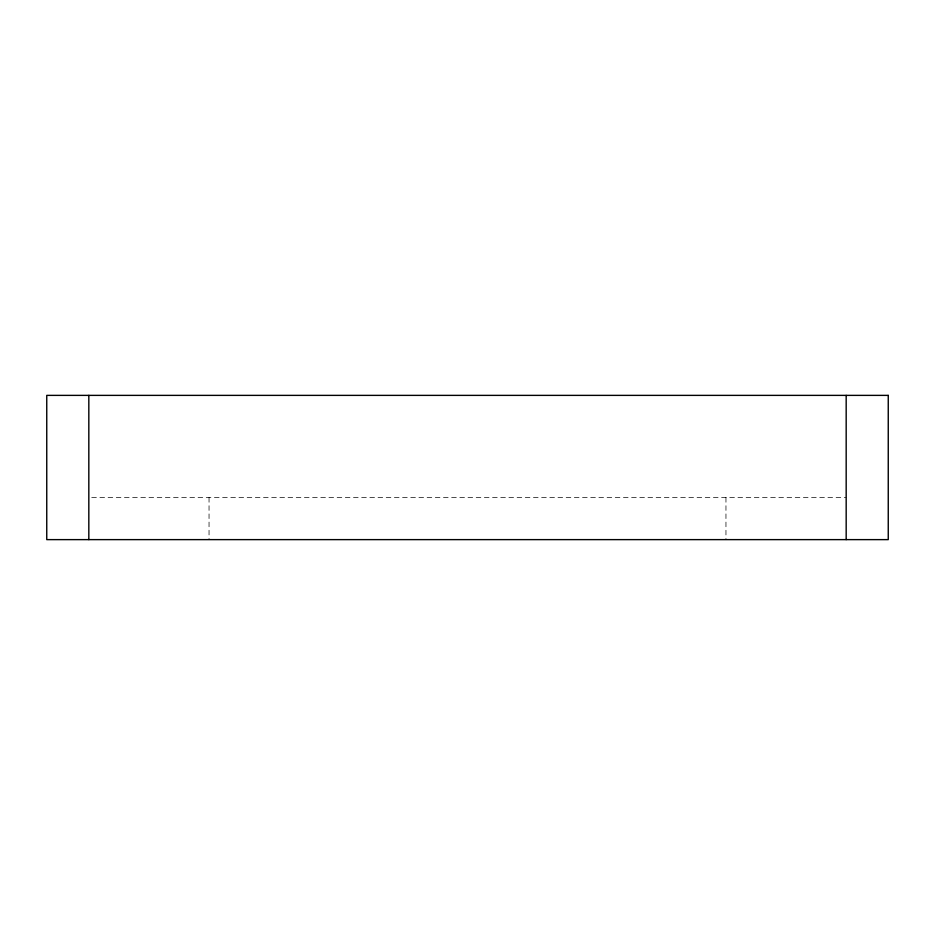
<?xml version="1.0" encoding="UTF-8"?>
<svg xmlns="http://www.w3.org/2000/svg" width="935" height="935" viewBox="0 0 935 935"><rect width="100%" height="100%" fill="white"/><g stroke="black" fill="none" stroke-linecap="round" stroke-linejoin="round"><path stroke-width="0.7" stroke-dasharray="4.67 3.51" d="M91.724 497.549L846.175 497.549M725.957 497.549L725.957 539.624M209.043 497.549L209.043 539.624"/><path stroke-width="1.4" d="M846.175 395.376L846.175 539.624M88.825 395.376L88.825 539.624M888.25 395.376L46.75 395.376L46.75 539.624L888.25 539.624L888.25 395.376"/></g></svg>
